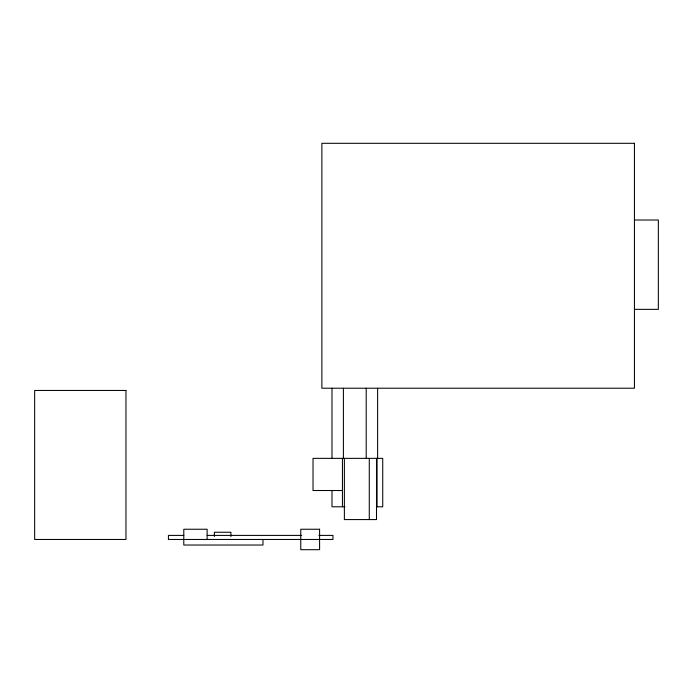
<?xml version="1.0" encoding="UTF-8"?>
<svg xmlns="http://www.w3.org/2000/svg" width="693" height="693" viewBox="0 0 693 693"><rect width="100%" height="100%" fill="white"/><g stroke="black" fill="none" stroke-linecap="round" stroke-linejoin="round"><path stroke-width="1.04" d="M634.433 220.01L658.35 220.01L658.35 309.355L634.433 309.355M342.446 490.514L313.019 490.514L313.019 458.359L382.727 458.359L382.727 506.791L376.394 506.791M344.967 506.791L331.99 506.791L331.99 490.514M183.792 535.403L168.425 535.403L168.425 539.466L332.961 539.466L332.961 535.403L318.884 535.403M207.129 535.403L301.568 535.403M377.616 388.219L377.616 458.359M377.044 458.359L377.044 506.791M376.507 458.359L376.507 519.577L344.378 519.577L344.378 458.359M369.282 458.359L369.282 519.577M366.207 388.219L366.207 458.359M343.399 388.219L343.399 458.359M342.446 458.359L342.446 506.791M331.99 388.219L331.99 458.359M262.976 539.466L262.976 545.027L183.792 545.027L183.792 529.244L207.129 529.244L207.129 539.466M230.925 536.512L230.925 532.259L214.345 532.259L214.345 536.512M634.433 143.304L321.873 143.304L321.873 388.219L634.433 388.219L634.433 143.304M125.97 390.462L34.65 390.462L34.65 539.466L125.97 539.466L125.97 390.462M319.594 529.244L300.771 529.244L300.771 549.696L319.594 549.696L319.594 529.244"/></g></svg>
